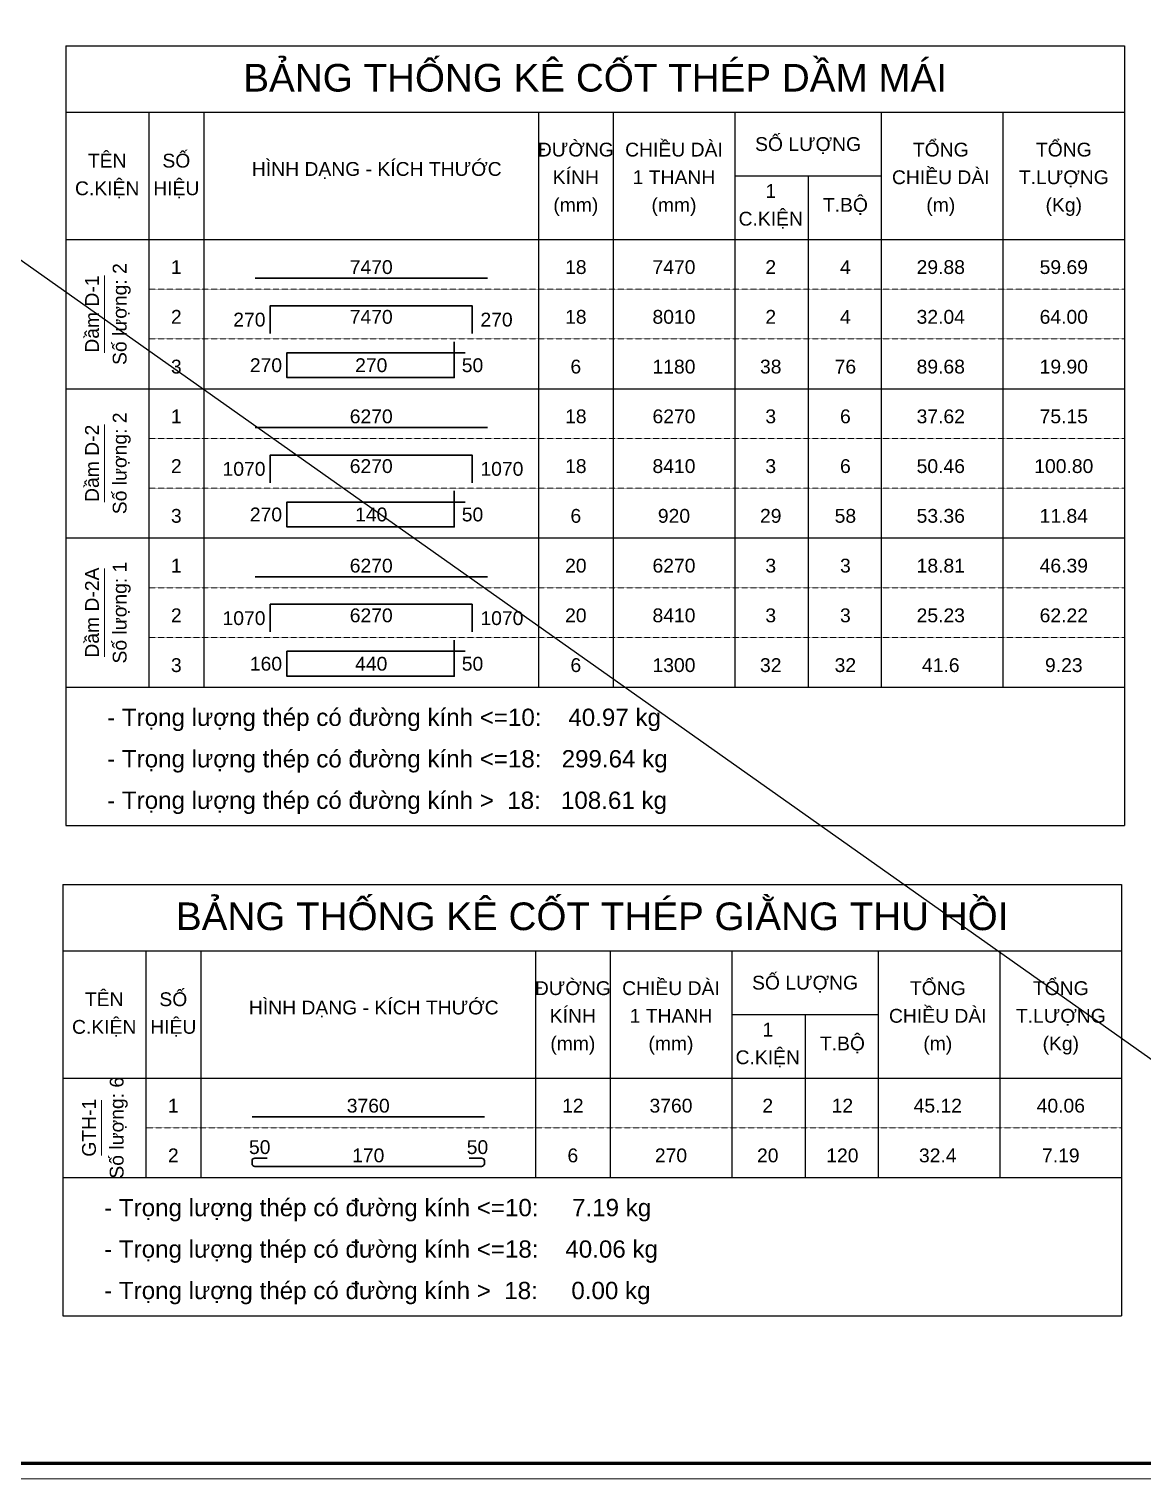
# Model space of a CAD drawing. Header units: millimetres. Extents: x -211129 to 461116, y -574633 to 115.
# Drawn here: x 365801 to 375874, y -552481 to -539367 of the extents above; entities that cross this region are included whole.
import ezdxf
from ezdxf.enums import TextEntityAlignment as Align

# ---------------------------------------------------------------- set-up
doc = ezdxf.new("R2010")
doc.units = ezdxf.units.MM
doc.header["$MEASUREMENT"] = 0
doc.linetypes.add('HIDDEN', pattern=[0.375, 0.25, -0.125])
doc.layers.get('Defpoints').update_dxf_attribs({"color": 1})
doc.layers.add('KCS_Plotter', color=11, linetype='Continuous', plot=False)
for name, color, linetype, lineweight in [('Khungten_LCDI', 7, 'Continuous', 5), ('LC MANH DUT', 35, 'HIDDEN', 5), ('LC Net dam 1', 30, 'Continuous', 30), ('LC Net thay', 63, 'Continuous', 25), ('LC Text1', 3, 'Continuous', 20)]:
    doc.layers.add(name, color=color, linetype=linetype, lineweight=lineweight)
doc.styles.add('Hoa', font='micross.ttf')
doc.styles.add('Khungten', font='VHAVAN.TTF', dxfattribs={"width": 0.9, "height": 5000})
doc.styles.add('LC 1', font='VHAVANB.TTF')
doc.styles.add('Thuong', font='micross.ttf')
doc.styles.add('Title', font='VHBLACK.TTF', dxfattribs={"width": 0.8})

# ---------------------------------------------------------------- blocks, each defined once
blk = doc.blocks.new('lcdi fix')
at = {"layer": 'Defpoints', "lineweight": 0}
blk.add_lwpolyline([(-1200, -14850), (-1200, 14850), (40800, 14850), (40800, -14850)], close=True, dxfattribs=at)
at = {"layer": 'Khungten_LCDI', "color": 5, "lineweight": 60}
blk.add_lwpolyline([(0, -14650), (0, 14650), (40600, 14650), (40600, -14650)], close=True, dxfattribs=at)
at = {"color": 7, "style": 'Khungten', "width": 0.8}
for tag, p in [('REVISION', (39499, -10746)), ('NGAYHT', (39546, -11609))]:
    blk.add_attdef(tag, text='', height=200, dxfattribs=at).set_placement(p, align=Align.CENTER)
at = {"layer": 'LC Text1', "color": 3, "style": 'LC 1', "width": 1.834006}
for tag, p, p2 in [('TENBANVE1', (36913, -8886), (40339, -8886)), ('TENBANVE2', (36913, -9562), (40339, -9562))]:
    blk.add_attdef(tag, text='', height=250, dxfattribs=at).set_placement(p, p2, align=Align.FIT)
at = {"layer": 'LC Text1', "style": 'Title', "width": 0.7}
blk.add_attdef('SOBANVE', text='', height=250, dxfattribs=at).set_placement((39562, -13896), align=Align.CENTER)

msp = doc.modelspace()

# ---------------------------------------------------------------- linework, layer by layer
at = {"layer": 'KCS_Plotter', "ltscale": 250}
msp.add_line((351916.3, -531691.2), (381316.3, -552481.2), dxfattribs=at)
at = {"layer": 'LC MANH DUT'}
for p, q in [((366882.8, -541720.2), (375707.8, -541720.2)), ((366882.8, -542170.2), (375707.8, -542170.2)), ((366882.8, -542620.2), (375707.8, -542620.2)), ((366882.8, -543070.2), (375707.8, -543070.2)), ((366882.8, -543520.2), (375707.8, -543520.2)), ((366882.8, -543970.2), (375707.8, -543970.2)), ((366882.8, -544420.2), (375707.8, -544420.2)), ((366882.8, -544870.2), (375707.8, -544870.2)), ((366882.8, -545320.2), (375707.8, -545320.2)), ((366855.7, -549304.5), (375680.7, -549304.5)), ((366855.7, -549754.5), (375680.7, -549754.5))]:
    msp.add_line(p, q, dxfattribs=at)
at = {"layer": 'LC Net dam 1'}
for points in [[(367845.3, -541620.2), (369945.3, -541620.2)], [(367982.8, -542120.2), (367982.8, -541870.2), (369807.8, -541870.2), (369807.8, -542120.2)], [(369745.3, -542295.2), (368132.8, -542295.2), (368132.8, -542520.2), (369645.3, -542520.2), (369645.3, -542195.2)], [(367845.3, -542970.2), (369945.3, -542970.2)], [(367982.8, -543470.2), (367982.8, -543220.2), (369807.8, -543220.2), (369807.8, -543470.2)], [(369745.3, -543645.2), (368132.8, -543645.2), (368132.8, -543870.2), (369645.3, -543870.2), (369645.3, -543545.2)], [(367845.3, -544320.2), (369945.3, -544320.2)], [(367982.8, -544820.2), (367982.8, -544570.2), (369807.8, -544570.2), (369807.8, -544820.2)], [(369745.3, -544995.2), (368132.8, -544995.2), (368132.8, -545220.2), (369645.3, -545220.2), (369645.3, -544895.2)], [(367818.2, -549204.5), (369918.2, -549204.5)]]:
    msp.add_lwpolyline(points, dxfattribs=at)
msp.add_lwpolyline([(367955.7, -549579.5), (367843.2, -549579.5, 0.4142136), (367818.2, -549604.5), (367818.2, -549629.5, 0.4142136), (367843.2, -549654.5), (369893.2, -549654.5, 0.4142136), (369918.2, -549629.5), (369918.2, -549604.5, 0.4142136), (369893.2, -549579.5), (369780.7, -549579.5)], format="xyb", dxfattribs=at)
at = {"layer": 'LC Net thay'}
for p, q in [((366132.8, -539520.2), (375707.8, -539520.2)), ((366132.8, -539520.2), (366132.8, -546570.2)), ((375707.8, -539520.2), (375707.8, -546570.2)), ((366132.8, -540120.2), (375707.8, -540120.2)), ((366882.8, -540120.2), (366882.8, -545320.2)), ((367382.8, -540120.2), (367382.8, -545320.2)), ((370407.8, -540120.2), (370407.8, -545320.2)), ((371082.8, -540120.2), (371082.8, -545320.2)), ((372182.8, -540120.2), (372182.8, -545320.2)), ((373507.8, -540120.2), (373507.8, -545320.2)), ((374607.8, -540120.2), (374607.8, -545320.2)), ((372182.8, -540695.2), (373507.8, -540695.2)), ((372845.3, -540695.2), (372845.3, -545320.2)), ((366132.8, -541270.2), (375707.8, -541270.2)), ((366132.8, -542620.2), (375707.8, -542620.2)), ((366132.8, -543970.2), (375707.8, -543970.2)), ((366132.8, -545320.2), (375707.8, -545320.2)), ((366132.8, -545320.2), (375707.8, -545320.2)), ((366132.8, -546570.2), (375707.8, -546570.2)), ((366105.7, -547104.5), (375680.7, -547104.5)), ((366105.7, -547104.5), (366105.7, -551004.5)), ((375680.7, -547104.5), (375680.7, -551004.5)), ((366105.7, -547704.5), (375680.7, -547704.5)), ((366855.7, -547704.5), (366855.7, -549754.5)), ((367355.7, -547704.5), (367355.7, -549754.5)), ((370380.7, -547704.5), (370380.7, -549754.5)), ((371055.7, -547704.5), (371055.7, -549754.5)), ((372155.7, -547704.5), (372155.7, -549754.5)), ((373480.7, -547704.5), (373480.7, -549754.5)), ((374580.7, -547704.5), (374580.7, -549754.5)), ((372155.7, -548279.5), (373480.7, -548279.5)), ((372818.2, -548279.5), (372818.2, -549754.5)), ((366105.7, -548854.5), (375680.7, -548854.5)), ((366105.7, -549754.5), (375680.7, -549754.5)), ((366105.7, -549754.5), (375680.7, -549754.5)), ((366105.7, -551004.5), (375680.7, -551004.5))]:
    msp.add_line(p, q, dxfattribs=at)
at = {"layer": 'LC Text1'}
for p, q in [((366482.8, -542295.2), (366482.8, -541595.2)), ((366482.8, -543645.2), (366482.8, -542945.2)), ((366482.8, -545045.2), (366482.8, -544245.2)), ((366455.7, -549554.5), (366455.7, -549054.5))]:
    msp.add_line(p, q, dxfattribs=at)

# ---------------------------------------------------------------- block references
at = {"layer": 'LC Net thay', "xscale": 0.7, "yscale": 0.7, "zscale": 0.7}
msp.add_blockref('lcdi fix', (352756.3, -542086.2), dxfattribs=at)

# ---------------------------------------------------------------- texts
at = {"layer": 'LC Text1', "color": 4, "style": 'Hoa'}
for s, p in [('BẢNG THỐNG KÊ CỐT THÉP DẦM MÁI', (370920.3, -539932.7)), ('BẢNG THỐNG KÊ CỐT THÉP GIẰNG THU HỒI', (370893.2, -547517))]:
    msp.add_text(s, height=250, dxfattribs=at).set_placement(p, align=Align.CENTER)
at = {"layer": 'LC Text1'}
for s, style, p in [('SỐ LƯỢNG', 'Hoa', (372845.3, -540470.2)), ('ĐƯỜNG', 'Hoa', (370745.3, -540520.2)), ('CHIỀU DÀI', 'Hoa', (371632.8, -540520.2)), ('TỔNG', 'Hoa', (374045.3, -540520.2)), ('TỔNG', 'Hoa', (375157.8, -540520.2)), ('TÊN', 'Hoa', (366507.8, -540620.2)), ('SỐ', 'Hoa', (367132.8, -540620.2)), ('HÌNH DẠNG - KÍCH THƯỚC', 'Hoa', (368945.3, -540695.2)), ('KÍNH', 'Hoa', (370745.3, -540770.2)), ('1 THANH', 'Hoa', (371632.8, -540770.2)), ('CHIỀU DÀI', 'Hoa', (374045.3, -540770.2)), ('T.LƯỢNG', 'Hoa', (375157.8, -540770.2)), ('C.KIỆN', 'Hoa', (366507.8, -540870.2)), ('HIỆU', 'Hoa', (367132.8, -540870.2)), ('1', 'Hoa', (372507.8, -540895.2)), ('(mm)', 'Thuong', (370745.3, -541020.2)), ('(mm)', 'Thuong', (371632.8, -541020.2)), ('T.BỘ', 'Hoa', (373182.8, -541020.2)), ('(m)', 'Thuong', (374045.3, -541020.2)), ('(Kg)', 'Thuong', (375157.8, -541020.2)), ('C.KIỆN', 'Hoa', (372507.8, -541145.2)), ('SỐ LƯỢNG', 'Hoa', (372818.2, -548054.5)), ('TÊN', 'Hoa', (366480.7, -548204.5)), ('SỐ', 'Hoa', (367105.7, -548204.5)), ('ĐƯỜNG', 'Hoa', (370718.2, -548104.5)), ('CHIỀU DÀI', 'Hoa', (371605.7, -548104.5)), ('TỔNG', 'Hoa', (374018.2, -548104.5)), ('TỔNG', 'Hoa', (375130.7, -548104.5)), ('HÌNH DẠNG - KÍCH THƯỚC', 'Hoa', (368918.2, -548279.5)), ('C.KIỆN', 'Hoa', (366480.7, -548454.5)), ('HIỆU', 'Hoa', (367105.7, -548454.5)), ('KÍNH', 'Hoa', (370718.2, -548354.5)), ('1 THANH', 'Hoa', (371605.7, -548354.5)), ('CHIỀU DÀI', 'Hoa', (374018.2, -548354.5)), ('T.LƯỢNG', 'Hoa', (375130.7, -548354.5)), ('1', 'Hoa', (372480.7, -548479.5)), ('(mm)', 'Thuong', (370718.2, -548604.5)), ('(mm)', 'Thuong', (371605.7, -548604.5)), ('C.KIỆN', 'Hoa', (372480.7, -548729.5)), ('T.BỘ', 'Hoa', (373155.7, -548604.5)), ('(m)', 'Thuong', (374018.2, -548604.5)), ('(Kg)', 'Thuong', (375130.7, -548604.5))]:
    msp.add_text(s, height=125, dxfattribs=dict(at, style=style)).set_placement(p, align=Align.CENTER)
at = {"layer": 'LC Text1', "style": 'Hoa'}
for s, p in [('1', (367132.8, -541620.2)), ('7470', (368895.3, -541620.2)), ('18', (370745.3, -541620.2)), ('7470', (371632.8, -541620.2)), ('2', (372507.8, -541620.2)), ('4', (373182.8, -541620.2)), ('29.88', (374045.3, -541620.2)), ('59.69', (375157.8, -541620.2)), ('2', (367132.8, -542070.2)), ('7470', (368895.3, -542070.2)), ('18', (370745.3, -542070.2)), ('3', (367132.8, -542520.2)), ('270', (368895.3, -542507.7)), ('6', (370745.3, -542520.2)), ('1', (367132.8, -542970.2)), ('6270', (368895.3, -542970.2)), ('18', (370745.3, -542970.2)), ('6270', (371632.8, -542970.2)), ('3', (372507.8, -542970.2)), ('6', (373182.8, -542970.2)), ('37.62', (374045.3, -542970.2)), ('75.15', (375157.8, -542970.2)), ('2', (367132.8, -543420.2)), ('6270', (368895.3, -543420.2)), ('18', (370745.3, -543420.2)), ('3', (367132.8, -543870.2)), ('140', (368895.3, -543857.7)), ('6', (370745.3, -543870.2)), ('1', (367132.8, -544320.2)), ('6270', (368895.3, -544320.2)), ('20', (370745.3, -544320.2)), ('6270', (371632.8, -544320.2)), ('3', (372507.8, -544320.2)), ('3', (373182.8, -544320.2)), ('18.81', (374045.3, -544320.2)), ('46.39', (375157.8, -544320.2)), ('2', (367132.8, -544770.2)), ('6270', (368895.3, -544770.2)), ('20', (370745.3, -544770.2)), ('3', (367132.8, -545220.2)), ('440', (368895.3, -545207.7)), ('6', (370745.3, -545220.2)), ('1', (367105.7, -549204.5)), ('3760', (368868.2, -549204.5)), ('12', (370718.2, -549204.5)), ('3760', (371605.7, -549204.5)), ('2', (372480.7, -549204.5)), ('12', (373155.7, -549204.5)), ('45.12', (374018.2, -549204.5)), ('40.06', (375130.7, -549204.5)), ('50', (367886.9, -549579.5)), ('50', (369855.7, -549579.5)), ('2', (367105.7, -549654.5)), ('170', (368868.2, -549654.5)), ('6', (370718.2, -549654.5))]:
    msp.add_text(s, height=125, dxfattribs=at).set_placement(p, align=Align.BOTTOM_CENTER)
for s, p in [('Dầm D-1', (366432.8, -541945.2)), ('Số lượng: 2', (366682.8, -541945.2)), ('Số lượng: 2', (366682.8, -543295.2)), ('Dầm D-2', (366432.8, -543295.2)), ('Dầm D-2A', (366432.8, -544645.2)), ('Số lượng: 1', (366682.8, -544645.2)), ('Số lượng: 6', (366655.7, -549304.5)), ('GTH-1', (366405.7, -549304.5))]:
    msp.add_text(s, height=125, rotation=90.00021, dxfattribs=at).set_placement(p, align=Align.CENTER)
for s, p in [('270', (367939.1, -542095.2)), ('270', (368089.1, -542507.7)), ('1070', (367939.1, -543445.2)), ('270', (368089.1, -543857.7)), ('1070', (367939.1, -544795.2)), ('160', (368089.1, -545207.7))]:
    msp.add_text(s, height=125, dxfattribs=at).set_placement(p, align=Align.BOTTOM_RIGHT)
for s, p in [('270', (369882.8, -542095.2)), ('50', (369714.1, -542507.7)), ('1070', (369882.8, -543445.2)), ('50', (369714.1, -543857.7)), ('1070', (369882.8, -544795.2)), ('50', (369714.1, -545207.7))]:
    msp.add_text(s, height=125, dxfattribs=at).set_placement(p, align=Align.BOTTOM_LEFT)
at = {"layer": 'LC Text1', "color": 7, "style": 'Hoa'}
for s, p in [('8010', (371632.8, -542070.2)), ('2', (372507.8, -542070.2)), ('4', (373182.8, -542070.2)), ('32.04', (374045.3, -542070.2)), ('64.00', (375157.8, -542070.2)), ('1180', (371632.8, -542520.2)), ('38', (372507.8, -542520.2)), ('76', (373182.8, -542520.2)), ('89.68', (374045.3, -542520.2)), ('19.90', (375157.8, -542520.2)), ('8410', (371632.8, -543420.2)), ('3', (372507.8, -543420.2)), ('6', (373182.8, -543420.2)), ('50.46', (374045.3, -543420.2)), ('100.80', (375157.8, -543420.2)), ('920', (371632.8, -543870.2)), ('29', (372507.8, -543870.2)), ('58', (373182.8, -543870.2)), ('53.36', (374045.3, -543870.2)), ('11.84', (375157.8, -543870.2)), ('8410', (371632.8, -544770.2)), ('3', (372507.8, -544770.2)), ('3', (373182.8, -544770.2)), ('25.23', (374045.3, -544770.2)), ('62.22', (375157.8, -544770.2)), ('1300', (371632.8, -545220.2)), ('32', (372507.8, -545220.2)), ('32', (373182.8, -545220.2)), ('41.6', (374045.3, -545220.2)), ('9.23', (375157.8, -545220.2)), ('270', (371605.7, -549654.5)), ('20', (372480.7, -549654.5)), ('120', (373155.7, -549654.5)), ('32.4', (374018.2, -549654.5)), ('7.19', (375130.7, -549654.5))]:
    msp.add_text(s, height=125, dxfattribs=at).set_placement(p, align=Align.BOTTOM_CENTER)
at = {"layer": 'LC Text1', "style": 'Hoa'}
for s, p in [('- Trọng lượng thép có đường kính <=10:    40.97 kg', (366507.8, -545670.2)), ('- Trọng lượng thép có đường kính <=18:   299.64 kg', (366507.8, -546045.2)), ('- Trọng lượng thép có đường kính >  18:   108.61 kg', (366507.8, -546420.2)), ('- Trọng lượng thép có đường kính <=10:     7.19 kg', (366480.7, -550104.5)), ('- Trọng lượng thép có đường kính <=18:    40.06 kg', (366480.7, -550479.5)), ('- Trọng lượng thép có đường kính >  18:     0.00 kg', (366480.7, -550854.5))]:
    msp.add_text(s, height=156.25, dxfattribs=at).set_placement(p)

doc.saveas('drawing.dxf')
